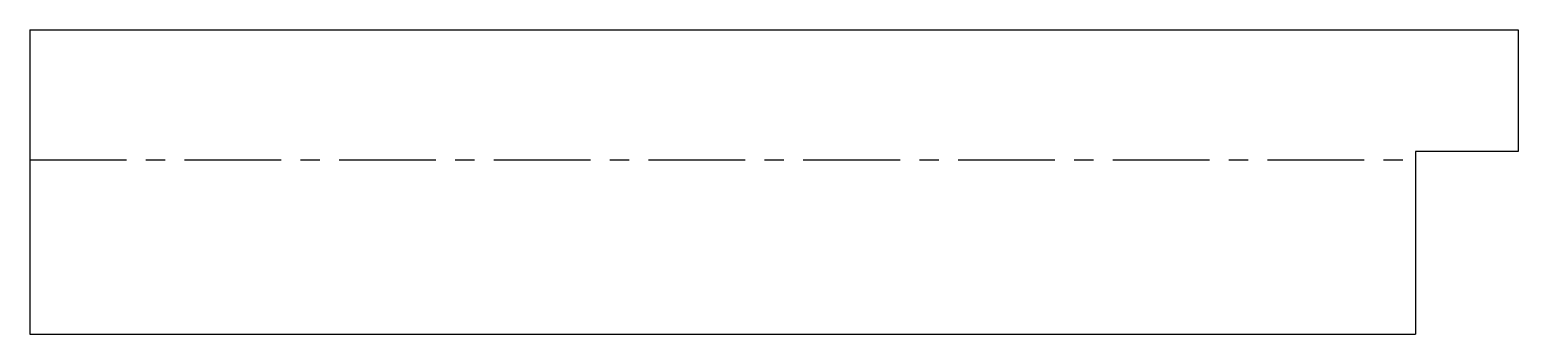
# Model space of a CAD drawing. Header units: millimetres. Extents: x -196 to 0, y 226 to 266.
import ezdxf

# ---------------------------------------------------------------- set-up
doc = ezdxf.new("R2010")
doc.units = ezdxf.units.MM
doc.linetypes.add('CENTERX2', pattern=[20.32, 12.7, -2.54, 2.54, -2.54])

msp = doc.modelspace()

# ---------------------------------------------------------------- linework, layer by layer
at = {"color": 7, "linetype": 'Continuous', "lineweight": 25}
for p, q in [((-195.5, 266.16), (-195.5, 226.15)), ((-195.5, 266.16), (0, 266.16)), ((0, 266.16), (0, 250.16)), ((0, 250.16), (-13.5, 250.16)), ((-13.5, 250.16), (-13.5, 226.15)), ((-195.5, 226.15), (-13.5, 226.15))]:
    msp.add_line(p, q, dxfattribs=at)
at = {"color": 7, "linetype": 'CENTERX2'}
msp.add_line((-195.5, 249.08), (-13.5, 249.08), dxfattribs=at)

doc.saveas('drawing.dxf')
